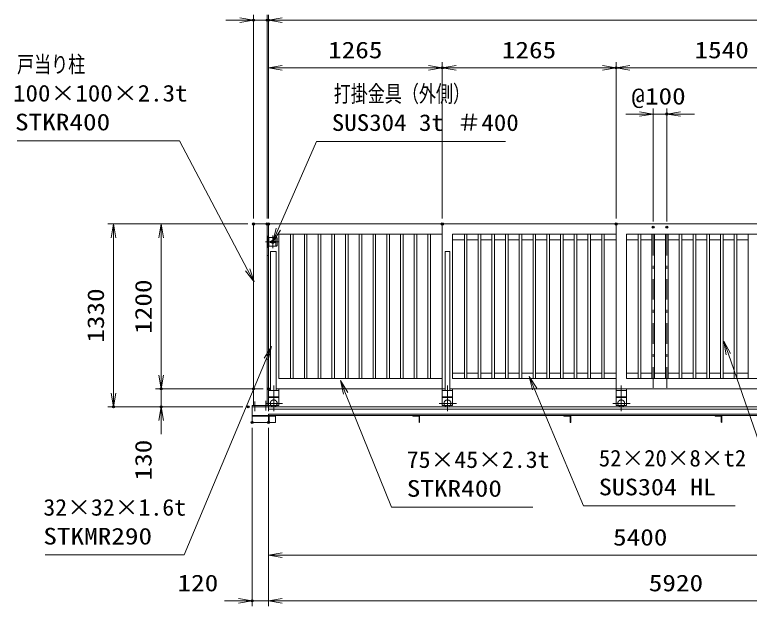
# Model space of a CAD drawing. Units: millimetres at full size. Extents: x -11880 to 11880, y -8400 to 8400.
# Drawn here: x -3170 to 2179, y 716 to 5021 of the extents above; entities that cross this region are included whole.
import ezdxf
from ezdxf.enums import TextEntityAlignment as Align

# ---------------------------------------------------------------- set-up
doc = ezdxf.new("R2010")
doc.units = ezdxf.units.MM
doc.header["$LTSCALE"] = 30
doc.header["$PDMODE"] = 32
doc.header["$PDSIZE"] = 15
for name, pattern in [('USER1', [10.7, 5, -2.5, 0.7, -2.5]), ('USER2', [2.7, 2, -0.7]), ('USER4', [160, 100, -20, 20, -20]), ('USER6', [80, 60, -20])]:
    doc.linetypes.add(name, pattern=pattern)
for name, color, linetype, lineweight in [('0-2_外形線', 7, 'Continuous', 18), ('0-3_寸法線', 3, 'Continuous', 18), ('0-4_0', 7, 'Continuous', 18), ('0-6_細線', 4, 'Continuous', 18), ('0-8_軸線', 6, 'USER1', 18), ('0-9_01', 4, 'Continuous', 18), ('0-A_隠れ線', 4, 'USER2', 18)]:
    doc.layers.add(name, color=color, linetype=linetype, lineweight=lineweight)
doc.layers.add('0-5_DEFPOINTS', color=7, linetype='Continuous')
doc.styles.add('ＭＳ ゴシック', font='')
doc.styles.get('ＭＳ ゴシック').set_extended_font_data('MS Gothic')

# ---------------------------------------------------------------- blocks, each defined once
blk = doc.blocks.new('_OPEN')
at = {"layer": '0-4_0'}
blk.add_line((0, 0), (-30, 0), dxfattribs=at)
blk.add_lwpolyline([(-30, 5), (0, 0), (-30, -5)], dxfattribs=at)
blk = doc.blocks.new('_DOTSMALL')
at = {"layer": '0-4_0'}
blk.add_line((-1.875, 0), (1.875, 0), dxfattribs=at)
blk = doc.blocks.new('S168')
at = {"layer": '0-3_寸法線'}
for points in [[(9709195.3, -25674744.4), (9744712.9, -25674744.4), (9759567.3, -25702900), (9760967.1, -25705553.4)], [(9759125, -25703133.3), (9760967.1, -25705553.4), (9760009.5, -25702666.7)]]:
    blk.add_lwpolyline(points, dxfattribs=at)
at = {"layer": '0-3_寸法線', "color": 254, "style": 'ＭＳ ゴシック'}
for s, width, p in [('戸当り柱', 0.75, (9709195.3, -25660953.9)), ('100×100×2.3t', 1.1, (9708331.3, -25667253.9)), ('STKR400', 1.2, (9708763.3, -25673553.9))]:
    blk.add_text(s, height=3637, dxfattribs=dict(at, width=width)).set_placement(p, align=Align.BOTTOM_LEFT)
blk = doc.blocks.new('S169')
at = {"layer": '0-3_寸法線'}
for points in [[(9815870.3, -25674859.9), (9774592.7, -25674859.9), (9766260.2, -25694008.3), (9765063.1, -25696759.1)], [(9765801.7, -25693808.8), (9765063.1, -25696759.1), (9766718.6, -25694207.8)]]:
    blk.add_lwpolyline(points, dxfattribs=at)
at = {"layer": '0-3_寸法線', "color": 254, "style": 'ＭＳ ゴシック'}
for s, width, p in [('打掛金具（外側）', 0.75, (9778372.7, -25667369.4)), ('SUS304 3t ＃400', 1.1, (9777940.7, -25673669.4))]:
    blk.add_text(s, height=3637, dxfattribs=dict(at, width=width)).set_placement(p, align=Align.BOTTOM_LEFT)
blk = doc.blocks.new('S173')
at = {"layer": '0-3_寸法線'}
for points in [[(9715373.9, -25765134.5), (9745707.5, -25765135.4), (9763603, -25722366), (9764761, -25719598.5)], [(9764064.3, -25722559), (9764761, -25719598.5), (9763141.8, -25722173)]]:
    blk.add_lwpolyline(points, dxfattribs=at)
at = {"layer": '0-3_寸法線', "color": 254, "style": 'ＭＳ ゴシック'}
for s, width, p in [('32×32×1.6t', 1.05, (9714942.2, -25757644)), ('STKMR290', 1.2, (9714942, -25763944))]:
    blk.add_text(s, height=3637, rotation=359.998, dxfattribs=dict(at, width=width)).set_placement(p, align=Align.BOTTOM_LEFT)
blk = doc.blocks.new('S174')
at = {"layer": '0-3_寸法線'}
for points in [[(9905239, -25754396.7), (9876057.4, -25754396.7), (9864566.8, -25721308.7), (9863582.6, -25718474.8)], [(9865039.1, -25721144.7), (9863582.6, -25718474.8), (9864094.4, -25721472.8)]]:
    blk.add_lwpolyline(points, dxfattribs=at)
at = {"layer": '0-3_寸法線', "color": 254, "style": 'ＭＳ ゴシック'}
for s, width, p in [('19×19×1.6t', 1.05, (9877821.4, -25746906.1)), ('STKMR290', 1.2, (9882343, -25753206.1))]:
    blk.add_text(s, height=3637, dxfattribs=dict(at, width=width)).set_placement(p, align=Align.BOTTOM_LEFT)
blk = doc.blocks.new('S175')
at = {"layer": '0-3_寸法線'}
for points in [[(9866019.6, -25754402.4), (9832921.2, -25754402.4), (9822244.6, -25728919.5), (9821085.3, -25726152.5)], [(9822705.8, -25728726.3), (9821085.3, -25726152.5), (9821783.4, -25729112.7)]]:
    blk.add_lwpolyline(points, dxfattribs=at)
at = {"layer": '0-3_寸法線', "color": 254, "style": 'ＭＳ ゴシック'}
blk.add_text('52×20×8×t2', height=3637, dxfattribs=at).set_placement((9836269.2, -25746911.8), align=Align.BOTTOM_LEFT)
at = {"layer": '0-3_寸法線', "color": 254, "style": 'ＭＳ ゴシック', "width": 1.15}
blk.add_text('SUS304 HL', height=3637, dxfattribs=at).set_placement((9836269.2, -25753211.8), align=Align.BOTTOM_LEFT)
blk = doc.blocks.new('S176')
at = {"layer": '0-3_寸法線'}
for points in [[(9821880.4, -25754716.9), (9790970.8, -25754716.9), (9780964.5, -25729872.6), (9779843.7, -25727089.8)], [(9781428.3, -25729685.8), (9779843.7, -25727089.8), (9780500.7, -25730059.4)]]:
    blk.add_lwpolyline(points, dxfattribs=at)
at = {"layer": '0-3_寸法線', "color": 254, "style": 'ＭＳ ゴシック'}
for s, width, p in [('75×45×2.3t', 1.05, (9794318.8, -25747226.4)), ('STKR400', 1.2, (9794318.8, -25753526.4))]:
    blk.add_text(s, height=3637, dxfattribs=dict(at, width=width)).set_placement(p, align=Align.BOTTOM_LEFT)

msp = doc.modelspace()

# ---------------------------------------------------------------- linework, layer by layer
at = {"layer": '0-2_外形線'}
for p, q in [((-1331.42, 2177.01), (-1331.42, 3498.01)), ((-1321.42, 3498.01), (613.24, 3498.01)), ((-1321.42, 3400.51), (-1321.42, 3498.01)), ((-56.42, 2298.01), (-56.42, 3498.01)), ((613.24, 3498.01), (957.41, 3498.01)), ((1208.58, 2298.01), (1208.58, 3498.01)), ((-1160.92, 2373.01), (-1160.92, 3423.01)), ((-1141.92, 2373.01), (-1141.92, 3423.01)), ((-1060.92, 2373.01), (-1060.92, 3423.01)), ((-1041.92, 2373.01), (-1041.92, 3423.01)), ((-960.92, 2373.01), (-960.92, 3423.01)), ((-941.92, 2373.01), (-941.92, 3423.01)), ((-860.92, 2373.01), (-860.92, 3423.01)), ((-841.92, 2373.01), (-841.92, 3423.01)), ((-760.92, 2373.01), (-760.92, 3423.01)), ((-741.92, 2373.01), (-741.92, 3423.01)), ((-660.92, 2373.01), (-660.92, 3423.01)), ((-641.92, 2373.01), (-641.92, 3423.01)), ((-560.92, 2373.01), (-560.92, 3423.01)), ((-541.92, 2373.01), (-541.92, 3423.01)), ((-460.92, 2373.01), (-460.92, 3423.01)), ((-441.92, 2373.01), (-441.92, 3423.01)), ((-360.92, 2373.01), (-360.92, 3423.01)), ((-341.92, 2373.01), (-341.92, 3423.01)), ((-260.92, 2373.01), (-260.92, 3423.01)), ((-241.92, 2373.01), (-241.92, 3423.01)), ((-160.92, 2373.01), (-160.92, 3423.01)), ((-141.92, 2373.01), (-141.92, 3423.01)), ((18.58, 3423.01), (604.81, 3423.01)), ((18.58, 2373.01), (18.58, 3423.01)), ((104.08, 2373.01), (104.08, 3423.01)), ((123.08, 2373.01), (123.08, 3423.01)), ((204.08, 2373.01), (204.08, 3423.01)), ((223.08, 2373.01), (223.08, 3423.01)), ((304.08, 2373.01), (304.08, 3423.01)), ((323.08, 2373.01), (323.08, 3423.01)), ((404.08, 2373.01), (404.08, 3423.01)), ((423.08, 2373.01), (423.08, 3423.01)), ((504.08, 2373.01), (504.08, 3423.01)), ((523.08, 2373.01), (523.08, 3423.01)), ((604.08, 2373.01), (604.08, 3423.01)), ((604.81, 3423.01), (950.6, 3423.01)), ((623.08, 2373.01), (623.08, 3423.01)), ((704.08, 2373.01), (704.08, 3423.01)), ((723.08, 2373.01), (723.08, 3423.01)), ((804.08, 2373.01), (804.08, 3423.01)), ((823.08, 2373.01), (823.08, 3423.01)), ((904.08, 2373.01), (904.08, 3423.01)), ((923.08, 2373.01), (923.08, 3423.01)), ((950.6, 3423.01), (1208.58, 3423.01)), ((1004.08, 2373.01), (1004.08, 3423.01)), ((1023.08, 2373.01), (1023.08, 3423.01)), ((1104.08, 2373.01), (1104.08, 3423.01)), ((1123.08, 2373.01), (1123.08, 3423.01)), ((1369.08, 2373.01), (1369.08, 3423.01)), ((1388.08, 2373.01), (1388.08, 3423.01)), ((1469.08, 2373.01), (1469.08, 3423.01)), ((1488.08, 2373.01), (1488.08, 3423.01)), ((1569.08, 2373.01), (1569.08, 3423.01)), ((1588.08, 2373.01), (1588.08, 3423.01)), ((1669.08, 2373.01), (1669.08, 3423.01)), ((1688.08, 2373.01), (1688.08, 3423.01)), ((1769.08, 2373.01), (1769.08, 3423.01)), ((1788.08, 2373.01), (1788.08, 3423.01)), ((1869.08, 2373.01), (1869.08, 3423.01)), ((1888.08, 2373.01), (1888.08, 3423.01)), ((1969.08, 2373.01), (1969.08, 3423.01)), ((1988.08, 2373.01), (1988.08, 3423.01)), ((2069.08, 2373.01), (2069.08, 3423.01)), ((2088.08, 2373.01), (2088.08, 3423.01)), ((2169.08, 2373.01), (2169.08, 3423.01)), ((-1331.42, 3400.51), (-1264.69, 3400.51)), ((-1319.42, 3335.51), (-1319.42, 3400.51)), ((-1305.42, 3373.01), (-1299.08, 3373.01)), ((-1281.76, 3373.01), (-1275.42, 3373.01)), ((-1264.69, 3400.51), (-1259.69, 3395.51)), ((-1259.69, 3395.51), (-1259.69, 3340.51)), ((104.08, 3383.01), (18.58, 3383.01)), ((204.08, 3383.01), (123.08, 3383.01)), ((304.08, 3383.01), (223.08, 3383.01)), ((404.08, 3383.01), (323.08, 3383.01)), ((504.08, 3383.01), (423.08, 3383.01)), ((604.08, 3383.01), (523.08, 3383.01)), ((704.08, 3383.01), (623.08, 3383.01)), ((804.08, 3383.01), (723.08, 3383.01)), ((904.08, 3383.01), (823.08, 3383.01)), ((1004.08, 3383.01), (923.08, 3383.01)), ((1104.08, 3383.01), (1023.08, 3383.01)), ((1208.58, 3383.01), (1123.08, 3383.01)), ((1369.08, 3383.01), (1283.58, 3383.01)), ((1469.08, 3383.01), (1388.08, 3383.01)), ((1569.08, 3383.01), (1488.08, 3383.01)), ((1669.08, 3383.01), (1588.08, 3383.01)), ((1769.08, 3383.01), (1688.08, 3383.01)), ((1869.08, 3383.01), (1788.08, 3383.01)), ((1969.08, 3383.01), (1888.08, 3383.01)), ((2069.08, 3383.01), (1988.08, 3383.01)), ((2169.08, 3383.01), (2088.08, 3383.01)), ((-1321.42, 2298.01), (-1321.42, 3335.51)), ((-1305.42, 3363.01), (-1299.08, 3363.01)), ((-1276.42, 3369.01), (-1304.42, 3369.01)), ((-1304.42, 3369.01), (-1304.42, 3367.01)), ((-1304.42, 3367.01), (-1276.42, 3367.01)), ((-1281.76, 3363.01), (-1275.42, 3363.01)), ((-1276.42, 3367.01), (-1276.42, 3369.01)), ((-1331.42, 3268.01), (-1321.42, 3268.01)), ((-1266.42, 3298.01), (-1306.42, 3298.01)), ((-1306.42, 3298.01), (-1306.42, 2286.01)), ((-1266.42, 3298.01), (-1266.42, 2286.01)), ((-34.92, 3298.01), (-34.92, 2286.01)), ((-2.92, 3298.01), (-34.92, 3298.01)), ((-2.92, 3298.01), (-2.92, 2286.01)), ((18.58, 2413.01), (104.08, 2413.01)), ((123.08, 2413.01), (204.08, 2413.01)), ((223.08, 2413.01), (304.08, 2413.01)), ((323.08, 2413.01), (404.08, 2413.01)), ((423.08, 2413.01), (504.08, 2413.01)), ((523.08, 2413.01), (604.08, 2413.01)), ((623.08, 2413.01), (704.08, 2413.01)), ((723.08, 2413.01), (804.08, 2413.01)), ((823.08, 2413.01), (904.08, 2413.01)), ((923.08, 2413.01), (1004.08, 2413.01)), ((1023.08, 2413.01), (1104.08, 2413.01)), ((1123.08, 2413.01), (1208.58, 2413.01)), ((1283.58, 2413.01), (1369.08, 2413.01)), ((1388.08, 2413.01), (1469.08, 2413.01)), ((1488.08, 2413.01), (1569.08, 2413.01)), ((1588.08, 2413.01), (1669.08, 2413.01)), ((1688.08, 2413.01), (1769.08, 2413.01)), ((1788.08, 2413.01), (1869.08, 2413.01)), ((1888.08, 2413.01), (1969.08, 2413.01)), ((1988.08, 2413.01), (2069.08, 2413.01)), ((2088.08, 2413.01), (2169.08, 2413.01)), ((18.58, 2373.01), (1208.58, 2373.01)), ((-1266.42, 2298.01), (-34.92, 2298.01)), ((-2.92, 2298.01), (1208.58, 2298.01)), ((1283.58, 2298.01), (2748.58, 2298.01)), ((-1441.42, 2168.01), (4586.58, 2168.01)), ((-1321.42, 2150.51), (4586.58, 2150.51)), ((-1441.42, 2104.51), (4586.58, 2104.51)), ((-1441.42, 2100.51), (-1274.42, 2100.51)), ((-1321.42, 2114.81), (4586.58, 2114.81)), ((-271.42, 2103.51), (-271.42, 2104.51)), ((-221.42, 2104.51), (-271.42, 2104.51)), ((-231.92, 2100.51), (-268.42, 2100.51)), ((-225.42, 2057.51), (-225.42, 2094.01)), ((828.58, 2103.51), (828.58, 2104.51)), ((868.08, 2100.51), (831.58, 2100.51)), ((874.58, 2057.51), (874.58, 2094.01)), ((878.58, 2104.51), (878.58, 2054.51)), ((1968.08, 2100.51), (1931.58, 2100.51)), ((1974.58, 2057.51), (1974.58, 2094.01)), ((1978.58, 2104.51), (1978.58, 2054.51)), ((1978.58, 2103.51), (1978.58, 2104.51)), ((-1321.42, 2054.51), (-1320.42, 2054.51)), ((878.58, 2054.51), (877.58, 2054.51)), ((1978.58, 2054.51), (1977.58, 2054.51))]:
    msp.add_line(p, q, dxfattribs=at)
for points in [[(-1431.42, 2177.01), (-1431.42, 3498.01), (-1331.42, 3498.01)], [(957.41, 3498.01), (1208.58, 3498.01), (2748.58, 3498.01)], [(-56.42, 2373.01), (-1246.42, 2373.01), (-1246.42, 3423.01), (-56.42, 3423.01)], [(-1259.69, 3340.51), (-1264.69, 3335.51), (-1331.42, 3335.51)], [(-1441.42, 2168.01), (-1441.42, 2177.01), (-1321.42, 2177.01), (-1321.42, 2168.01)], [(-1441.42, 2177.01), (-1441.42, 2054.51), (-1271.42, 2054.51)], [(-1271.42, 2054.51), (-1271.42, 2104.51), (-1321.42, 2104.51)], [(-221.42, 2104.51), (-221.42, 2054.51), (-222.42, 2054.51)]]:
    msp.add_lwpolyline(points, dxfattribs=at)
msp.add_lwpolyline([(2673.58, 2373.01), (1283.58, 2373.01), (1283.58, 3423.01), (2673.58, 3423.01)], close=True, dxfattribs=at)
for centre, radius, start, end in [((-1305.42, 3368.01), 5, 90, 270), ((-1290.42, 3368.01), 12.5, 156.42182, 175.41143), ((-1290.42, 3368.01), 10, 30, 150), ((-1290.42, 3368.01), 6, 9.59407, 170.40593), ((-1290.42, 3368.01), 12.5, 4.58857, 23.57818), ((-1275.42, 3368.01), 5, 270, 90), ((-1290.42, 3368.01), 12.5, 184.58857, 203.57818), ((-1290.42, 3368.01), 10, 210, 330), ((-1290.42, 3368.01), 6, 189.59407, 350.40593), ((-1290.42, 3368.01), 12.5, 336.42182, 355.41143), ((-1274.42, 2103.51), 3, 270, 0), ((-268.42, 2103.51), 3, 180, 270), ((-231.92, 2094.01), 6.5, 0, 90), ((831.58, 2103.51), 3, 180, 270), ((868.08, 2094.01), 6.5, 0, 90), ((1931.58, 2103.51), 3, 180, 270), ((1968.08, 2094.01), 6.5, 0, 90), ((-222.42, 2057.51), 3, 180, 270), ((877.58, 2057.51), 3, 180, 270), ((1977.58, 2057.51), 3, 180, 270)]:
    msp.add_arc(centre, radius, start, end, dxfattribs=at)
at = {"layer": '0-3_寸法線'}
for p, q in [((-1531.42, 4980.63), (-1631.42, 4980.63)), ((-1431.42, 3538.01), (-1431.42, 5020.63)), ((-1331.42, 4980.63), (-1431.42, 4980.63)), ((-1331.42, 3538.01), (-1331.42, 5020.63)), ((-1331.42, 3538.01), (-1331.42, 5020.63)), ((-1321.42, 4980.63), (-1331.42, 4980.63)), ((-1321.42, 3538.01), (-1321.42, 5020.63)), ((-1321.42, 3538.01), (-1321.42, 5020.63)), ((2748.58, 4980.63), (-1321.42, 4980.63)), ((-1221.42, 4980.63), (-1121.42, 4980.63)), ((-1321.42, 3538.01), (-1321.42, 4674.33)), ((-56.42, 3538.01), (-56.42, 4674.33)), ((-56.42, 3538.01), (-56.42, 4674.33)), ((1208.58, 3538.01), (1208.58, 4674.33)), ((1208.58, 3538.01), (1208.58, 4674.33)), ((-1321.42, 4634.33), (-56.42, 4634.33)), ((1208.58, 4634.33), (-56.42, 4634.33)), ((2748.58, 4634.33), (1208.58, 4634.33)), ((1478.58, 3515.51), (1478.58, 4338.01)), ((1578.58, 3515.51), (1578.58, 4338.01)), ((1378.58, 4298.01), (1278.58, 4298.01)), ((1478.58, 4298.01), (1578.58, 4298.01)), ((1678.58, 4298.01), (1778.58, 4298.01)), ((-1471.42, 3498.01), (-2490.51, 3498.01)), ((-2450.51, 3498.01), (-2450.51, 2168.01)), ((-1471.42, 3498.01), (-2143.9, 3498.01)), ((-2103.9, 3498.01), (-2103.9, 2298.01)), ((-2103.9, 2398.01), (-2103.9, 2498.01)), ((-1471.42, 2298.01), (-2143.9, 2298.01)), ((-1361.42, 2298.01), (-2143.9, 2298.01)), ((-2103.9, 2298.01), (-2103.9, 2168.01)), ((-1509.42, 2168.01), (-2490.51, 2168.01)), ((-1509.42, 2168.01), (-2143.9, 2168.01)), ((-2103.9, 2068.01), (-2103.9, 1968.01)), ((-1441.42, 2014.51), (-1441.42, 716.46)), ((-1321.42, 2014.51), (-1321.42, 1049.17)), ((-1321.42, 2014.51), (-1321.42, 716.46)), ((-1321.42, 2014.51), (-1321.42, 716.46)), ((-1321.42, 1089.17), (4078.58, 1089.17)), ((-1541.42, 756.46), (-1641.42, 756.46)), ((-1321.42, 756.46), (-1441.42, 756.46)), ((-1321.42, 756.46), (4598.58, 756.46)), ((-1221.42, 756.46), (-1121.42, 756.46))]:
    msp.add_line(p, q, dxfattribs=at)
at = {"layer": '0-5_DEFPOINTS'}
for p in [(-1431.42, 4980.63), (-1331.42, 4980.63), (-1321.42, 4980.63), (-56.42, 4634.33), (1208.58, 4634.33), (1578.58, 4298.01), (-1431.42, 3498.01), (-1431.42, 3498.01), (-1331.42, 3498.01), (-1321.42, 3498.01), (-1321.42, 3498.01), (-56.42, 3498.01), (1208.58, 3498.01), (1478.58, 3475.51), (1578.58, 3475.51), (-2103.9, 2298.01), (-1431.42, 2298.01), (-1321.42, 2298.01), (-2450.51, 2168.01), (-2103.9, 2168.01), (-1469.42, 2168.01), (-1441.42, 2054.51), (-1321.42, 2054.51), (-1441.42, 756.46)]:
    msp.add_point(p, dxfattribs=at)
at = {"layer": '0-6_細線'}
msp.add_line((-1267.42, 3335.51), (-1267.42, 3400.51), dxfattribs=at)
at = {"layer": '0-8_軸線'}
for p, q in [((1478.58, 2305.51), (1478.58, 3490.51)), ((1578.58, 2305.51), (1578.58, 3490.51))]:
    msp.add_line(p, q, dxfattribs=at)
at = {"layer": '0-8_軸線', "linetype": 'Continuous'}
for p, q in [((-1325.42, 3324.71), (-1325.42, 3411.51)), ((-1290.42, 3321.99), (-1290.42, 3413.85)), ((-1343.18, 3368.01), (-1248.56, 3368.01))]:
    msp.add_line(p, q, dxfattribs=at)
at = {"layer": '0-9_01', "linetype": 'USER4'}
for p, q in [((-1283.92, 2322.33), (-1283.92, 2135.21)), ((-18.92, 2322.33), (-18.92, 2135.21)), ((1246.08, 2322.33), (1246.08, 2135.21)), ((-1421.42, 2136.73), (-1421.42, 2206.4)), ((-1218.82, 2193.01), (-1344.15, 2193.01)), ((-1341.42, 2141.54), (-1341.42, 2211.21)), ((46.19, 2193.01), (-79.15, 2193.01)), ((1311.19, 2193.01), (1185.85, 2193.01))]:
    msp.add_line(p, q, dxfattribs=at)
at = {"layer": '0-9_01', "color": 7}
for p, q in [((-1321.42, 2298.01), (-1321.42, 2178.01)), ((-1321.42, 2298.01), (-1306.42, 2298.01)), ((-1246.42, 2286.01), (-1321.42, 2286.01)), ((-1246.42, 2298.01), (-1246.42, 2178.01)), ((-56.42, 2298.01), (-56.42, 2178.01)), ((18.58, 2286.01), (-56.42, 2286.01)), ((1208.58, 2298.01), (1208.58, 2178.01)), ((1283.58, 2298.01), (1208.58, 2298.01)), ((1283.58, 2286.01), (1208.58, 2286.01)), ((1283.58, 2298.01), (1283.58, 2178.01)), ((-1246.42, 2241.01), (-1321.42, 2241.01)), ((18.58, 2241.01), (-56.42, 2241.01)), ((1283.58, 2241.01), (1208.58, 2241.01)), ((-1246.42, 2178.01), (-1321.42, 2178.01)), ((1283.58, 2178.01), (1208.58, 2178.01))]:
    msp.add_line(p, q, dxfattribs=at)
at = {"layer": '0-9_01', "linetype": 'USER6'}
for p, q in [((-1246.42, 2235.01), (-1321.42, 2235.01)), ((18.58, 2235.01), (-56.42, 2235.01)), ((1283.58, 2235.01), (1208.58, 2235.01))]:
    msp.add_line(p, q, dxfattribs=at)
at = {"layer": '0-9_01', "color": 7}
msp.add_lwpolyline([(18.58, 2298.01), (18.58, 2178.01), (-56.42, 2178.01)], dxfattribs=at)
at = {"layer": '0-9_01', "linetype": 'USER6'}
for centre in [(-1283.92, 2193.01), (-18.92, 2193.01), (1246.08, 2193.01)]:
    msp.add_arc(centre, 25, 323.1301, 216.8699, dxfattribs=at)
at = {"layer": '0-9_01', "color": 7}
for centre in [(-1283.92, 2193.01), (-18.92, 2193.01), (1246.08, 2193.01)]:
    msp.add_arc(centre, 25, 216.8699, 323.1301, dxfattribs=at)
at = {"layer": '0-A_隠れ線'}
for p, q in [((-1321.42, 3400.51), (-1321.42, 3335.51)), ((-1331.42, 3348.01), (-1321.42, 3348.01)), ((-1321.42, 2054.51), (-1321.42, 2168.01)), ((-1317.42, 2057.51), (-1317.42, 2094.01))]:
    msp.add_line(p, q, dxfattribs=at)
for centre, radius, start, end in [((-1310.92, 2094.01), 6.5, 90, 180), ((-1320.42, 2057.51), 3, 270, 0)]:
    msp.add_arc(centre, radius, start, end, dxfattribs=at)

# ---------------------------------------------------------------- block references
at = {"layer": '0-3_寸法線'}
for name, p, xscale, yscale in [('_OPEN', (-1431.42, 4980.63), 3.333333, 3.333333), ('_DOTSMALL', (-1331.42, 4980.63), 3.333333, 3.333333), ('S168', (-326792.52, 859927.64), 0.03333333, 0.03333333), ('_OPEN', (-56.42, 4634.33), 3.333333, 3.333333), ('_OPEN', (1208.58, 4634.33), 3.333333, 3.333333), ('S169', (-326792.52, 859927.64), 0.03333333, 0.03333333), ('_OPEN', (1478.58, 4298.01), 3.333333, 3.333333), ('S174', (-326792.52, 859927.64), 0.03333333, 0.03333333), ('S173', (-326792.52, 859927.64), 0.03333333, 0.03333333), ('S176', (-326792.52, 859927.64), 0.03333333, 0.03333333), ('S175', (-326792.52, 859927.64), 0.03333333, 0.03333333), ('_OPEN', (-1441.42, 756.46), 3.333333, 3.333333)]:
    msp.add_blockref(name, p, dxfattribs=dict(at, xscale=xscale, yscale=yscale))
at = {"layer": '0-3_寸法線', "xscale": 3.333333, "yscale": 3.333333}
for name, p, rotation in [('_DOTSMALL', (-1331.42, 4980.63), 180), ('_OPEN', (-1321.42, 4980.63), 180), ('_OPEN', (-1321.42, 4980.63), 180), ('_OPEN', (-1321.42, 4634.33), 180), ('_OPEN', (-56.42, 4634.33), 180), ('_OPEN', (1208.58, 4634.33), 180), ('_OPEN', (1578.58, 4298.01), 180), ('_OPEN', (-2450.51, 3498.01), 90), ('_OPEN', (-2103.9, 3498.01), 90), ('_OPEN', (-2103.9, 2298.01), 270), ('_OPEN', (-2103.9, 2298.01), 270), ('_OPEN', (-2450.51, 2168.01), 270), ('_OPEN', (-2103.9, 2168.01), 90), ('_OPEN', (-1321.42, 1089.17), 180), ('_OPEN', (-1321.42, 756.46), 180), ('_OPEN', (-1321.42, 756.46), 180)]:
    msp.add_blockref(name, p, dxfattribs=dict(at, rotation=rotation))

# ---------------------------------------------------------------- texts
at = {"layer": '0-3_寸法線', "color": 254, "style": 'ＭＳ ゴシック', "width": 1.2}
for s, p in [('1265', (-888.12, 4667.02)), ('1265', (376.88, 4667.02)), ('1540', (1779.38, 4667.02)), ('@100', (1319.78, 4330.69)), ('5400', (1186.58, 1121.86)), ('120', (-1984.42, 789.15)), ('5920', (1446.58, 789.15))]:
    msp.add_text(s, height=121.2, dxfattribs=at).set_placement(p, align=Align.BOTTOM_LEFT)
for s, p in [('1200', (-2136.59, 2698.81)), ('1330', (-2483.2, 2633.81)), ('130', (-2136.59, 1631.8))]:
    msp.add_text(s, height=121.2, rotation=90, dxfattribs=at).set_placement(p, align=Align.BOTTOM_LEFT)

doc.saveas('drawing.dxf')
